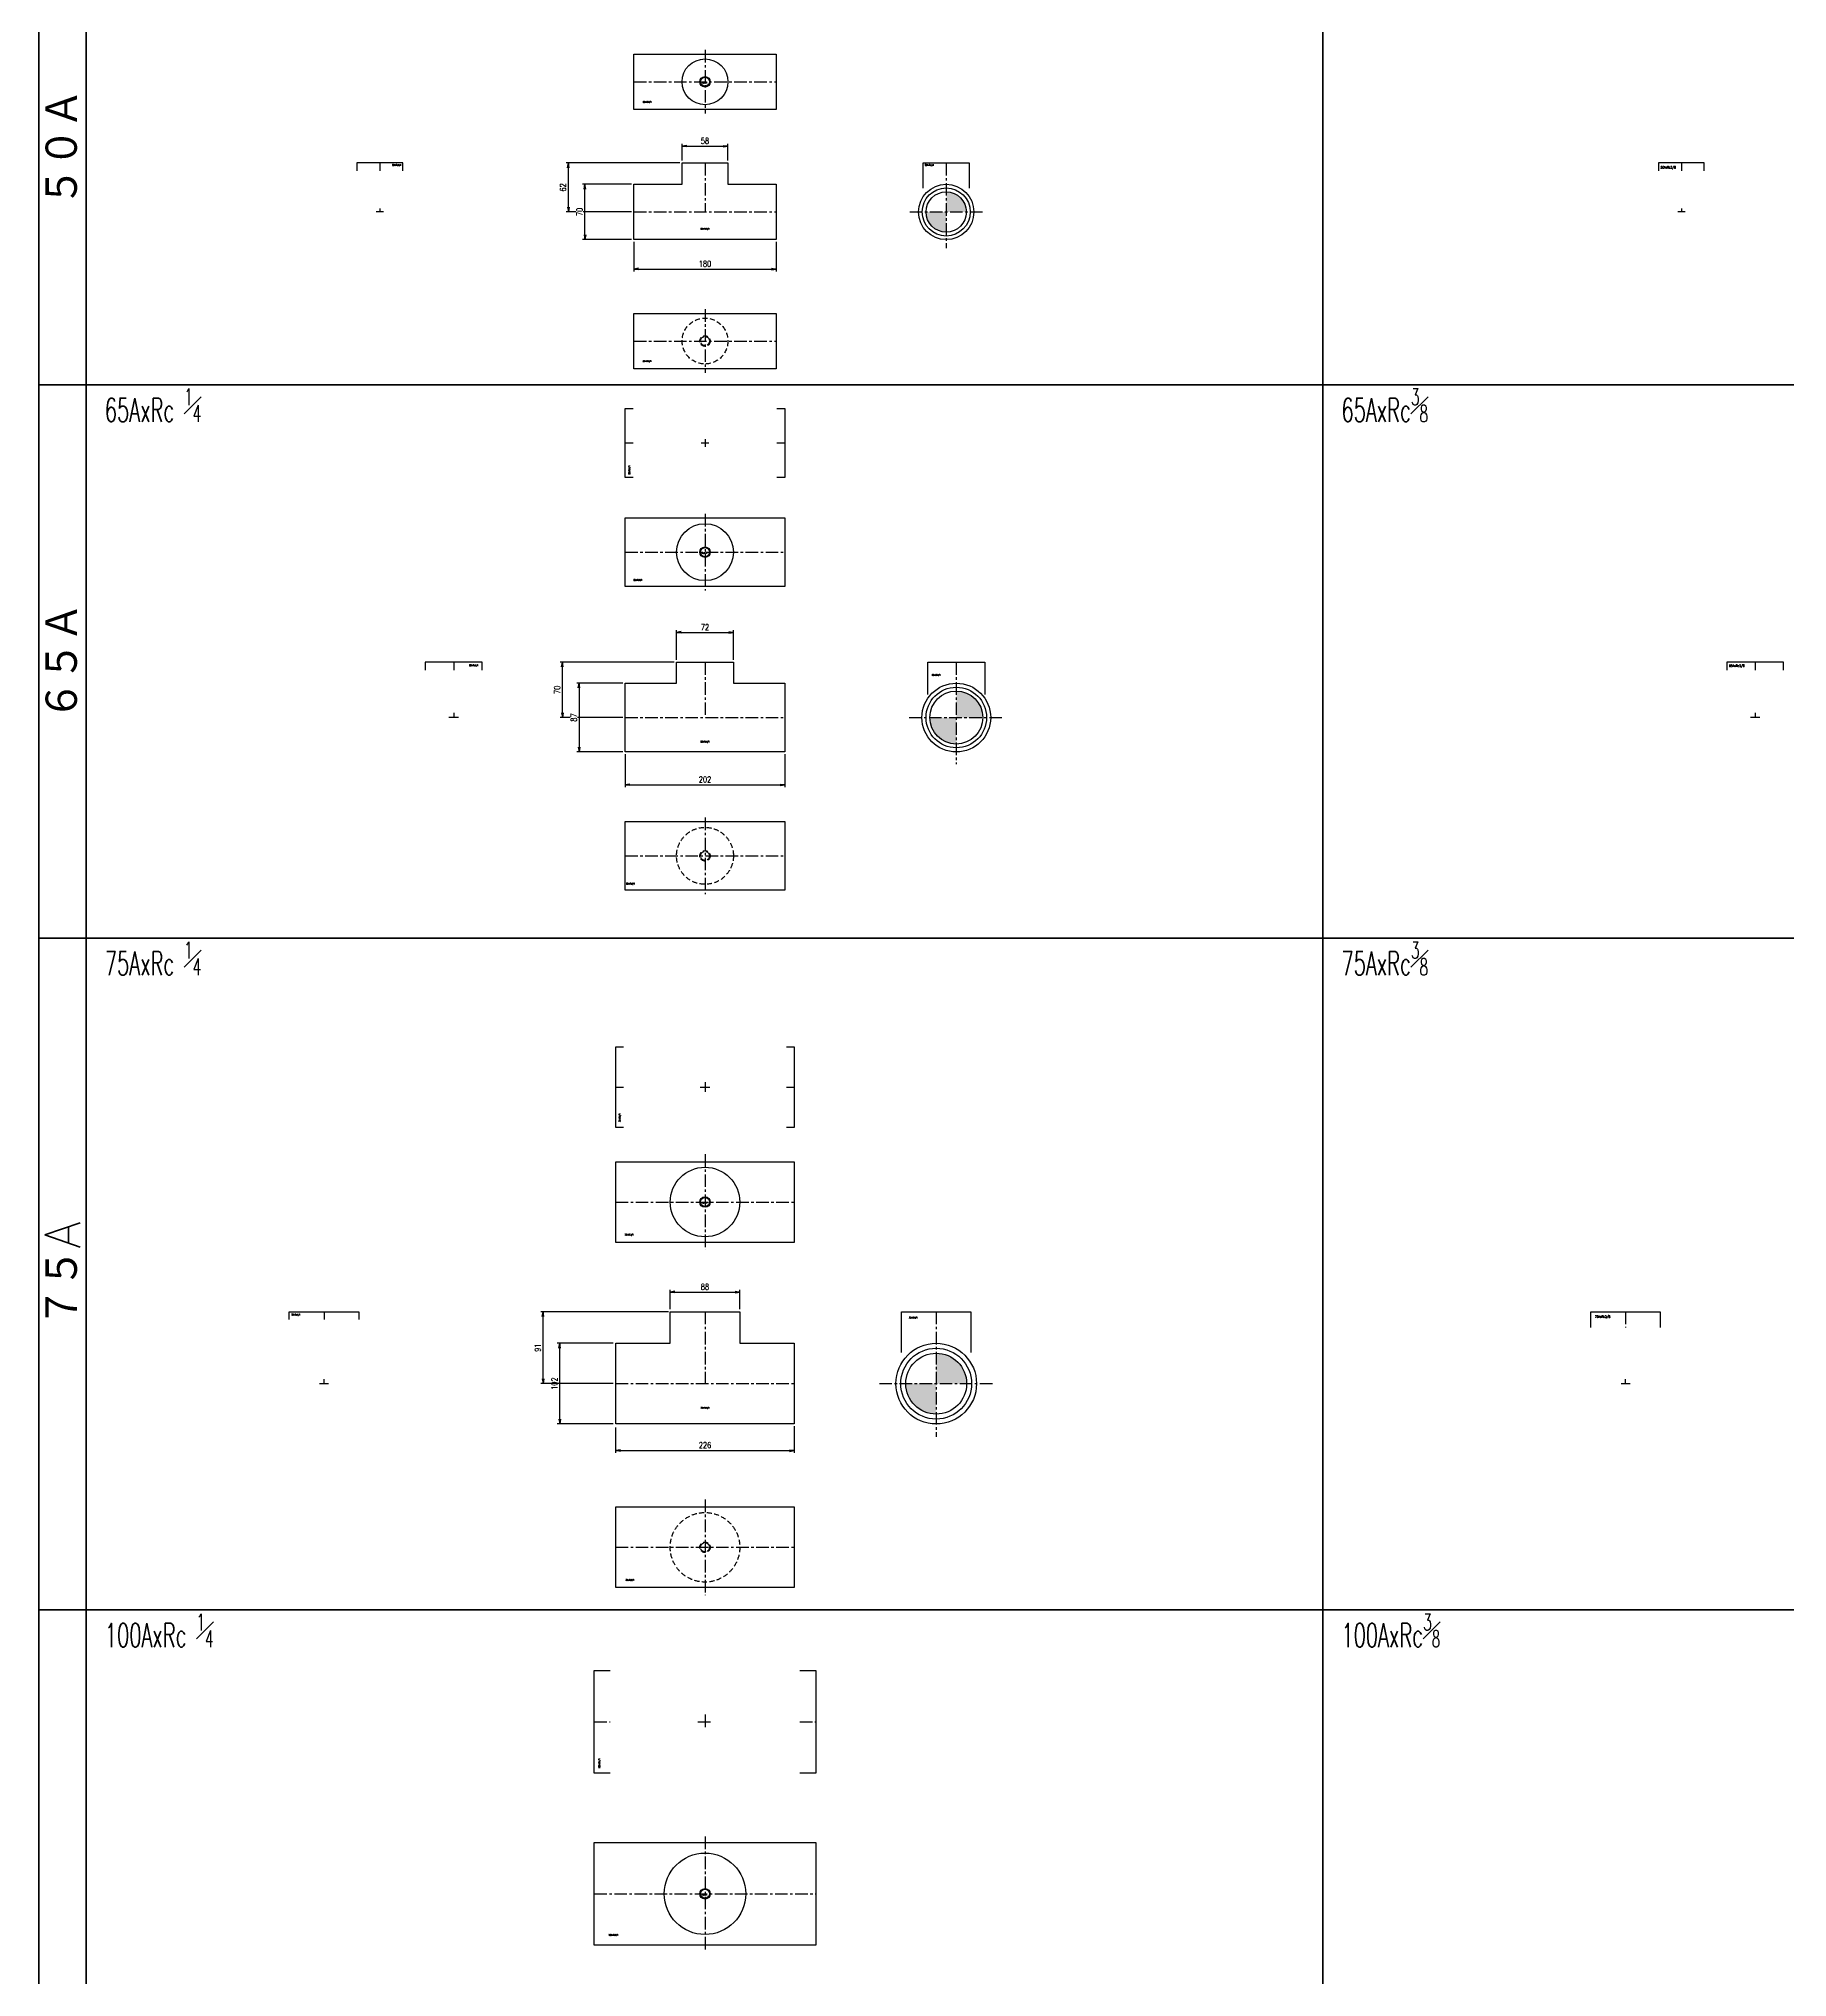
# Model space of a CAD drawing. Header units: millimetres. Extents: x 1711 to 90196, y -23291 to 8516.
# Drawn here: x 53483 to 55695, y -3067 to -615 of the extents above; entities that cross this region are included whole.
import ezdxf
from ezdxf.enums import TextEntityAlignment as Align

# ---------------------------------------------------------------- set-up
doc = ezdxf.new("R2010")
doc.units = ezdxf.units.MM
doc.header["$PDMODE"] = 35
doc.linetypes.add('CENTER', pattern=[50.8, 31.75, -6.35, 6.35, -6.35])
doc.linetypes.add('HIDDEN', pattern=[9.525, 6.35, -3.175])
doc.layers.add('line', color=153, linetype='Continuous', lineweight=50)
for name, color, linetype in [('寸法', 2, 'Continuous'), ('配管-CVP', 4, 'Continuous'), ('＃配管（PVC)', 21, 'Continuous')]:
    doc.layers.add(name, color=color, linetype=linetype)
doc.styles.add('kpk', font='romans.shx', dxfattribs={"width": 0.7, "bigfont": 'extfont2.shx'})
doc.styles.get("Standard").update_dxf_attribs({"font": 'romans.shx', "bigfont": 'extfont.shx'})
doc.dimstyles.new('KPK-3', dxfattribs={"dimscale": 3, "dimtxt": 2.5, "dimasz": 2, "dimexe": 1, "dimexo": 1, "dimgap": 1, "dimtad": 3, "dimdec": 1, "dimdsep": 46, "dimtxsty": 'kpk', "dimblk": 'OPEN', "dimcen": 2.5, "dimclrd": 2, "dimclre": 2, "dimclrt": 4, "dimadec": 1, "dimazin": 2, "dimtfac": 1, "dimtdec": 1, "dimtmove": 0, "dimatfit": 2, "dimldrblk": 'OPEN', "dimfxl": 0, "dimlwd": -1, "dimlwe": -1, "dimarcsym": 0})

# ---------------------------------------------------------------- blocks, each defined once
blk = doc.blocks.new('_Open')
at = {"color": 0, "linetype": 'ByBlock', "lineweight": -2}
for p, q in [((-1, 0.17), (0, 0)), ((-1, -0.17), (0, 0)), ((0, 0), (-1, 0))]:
    blk.add_line(p, q, dxfattribs=at)
blk = doc.blocks.new('*D2255')
at = {"layer": 'Defpoints', "color": 0, "transparency": 16777216}
for p in [(54152.9, -771.8), (54296.7, -771.8), (54235.7, -833.8)]:
    blk.add_point(p, dxfattribs=at)
at = {"layer": '寸法', "color": 2, "transparency": 16777216}
for p, q in [((54293.7, -771.8), (54149.9, -771.8)), ((54152.9, -827.8), (54152.9, -777.8)), ((54232.7, -833.8), (54149.9, -833.8))]:
    blk.add_line(p, q, dxfattribs=at)
at = {"layer": '寸法', "color": 2, "transparency": 16777216, "xscale": 6, "yscale": 6, "zscale": 6}
for p, rotation in [((54152.9, -771.8), 90), ((54152.9, -833.8), 270)]:
    blk.add_blockref('_Open', p, dxfattribs=dict(at, rotation=rotation))
at = {"layer": '寸法', "color": 4, "transparency": 16777216, "insert": (54146.1, -802.8), "char_height": 7.5, "attachment_point": 5, "rotation": 90, "style": 'kpk', "bg_fill": 3, "box_fill_scale": 1.1, "bg_fill_color": 256, "bg_fill_true_color": 13158600, "bg_fill_transparency": 0}
blk.add_mtext('62', dxfattribs=at)
blk = doc.blocks.new('*D2256')
at = {"layer": 'Defpoints', "color": 0, "transparency": 16777216}
for p in [(54235.7, -868.8), (54415.7, -868.8), (54415.7, -906.1)]:
    blk.add_point(p, dxfattribs=at)
at = {"layer": '寸法', "color": 2, "transparency": 16777216}
for p, q in [((54235.7, -871.8), (54235.7, -909.1)), ((54415.7, -871.8), (54415.7, -909.1)), ((54241.7, -906.1), (54409.7, -906.1))]:
    blk.add_line(p, q, dxfattribs=at)
at = {"layer": '寸法', "color": 2, "transparency": 16777216, "xscale": 6, "yscale": 6, "zscale": 6, "rotation": 180}
blk.add_blockref('_Open', (54235.7, -906.1), dxfattribs=at)
at = {"layer": '寸法', "color": 2, "transparency": 16777216, "xscale": 6, "yscale": 6, "zscale": 6}
blk.add_blockref('_Open', (54415.7, -906.1), dxfattribs=at)
at = {"layer": '寸法', "color": 4, "transparency": 16777216, "insert": (54325.7, -899.4), "char_height": 7.5, "attachment_point": 5, "style": 'kpk', "bg_fill": 3, "box_fill_scale": 1.1, "bg_fill_color": 256, "bg_fill_true_color": 13158600, "bg_fill_transparency": 0}
blk.add_mtext('180', dxfattribs=at)
blk = doc.blocks.new('*D2257')
at = {"layer": 'Defpoints', "color": 0, "transparency": 16777216}
for p in [(54145.4, -1403.4), (54289.7, -1403.4), (54224.7, -1473.4)]:
    blk.add_point(p, dxfattribs=at)
at = {"layer": '寸法', "color": 2, "transparency": 16777216}
for p, q in [((54286.7, -1403.4), (54142.4, -1403.4)), ((54145.4, -1467.4), (54145.4, -1409.4)), ((54221.7, -1473.4), (54142.4, -1473.4))]:
    blk.add_line(p, q, dxfattribs=at)
at = {"layer": '寸法', "color": 2, "transparency": 16777216, "xscale": 6, "yscale": 6, "zscale": 6}
for p, rotation in [((54145.4, -1403.4), 90), ((54145.4, -1473.4), 270)]:
    blk.add_blockref('_Open', p, dxfattribs=dict(at, rotation=rotation))
at = {"layer": '寸法', "color": 4, "transparency": 16777216, "insert": (54138.7, -1438.4), "char_height": 7.5, "attachment_point": 5, "rotation": 90, "style": 'kpk', "bg_fill": 3, "box_fill_scale": 1.1, "bg_fill_color": 256, "bg_fill_true_color": 13158600, "bg_fill_transparency": 0}
blk.add_mtext('70', dxfattribs=at)
blk = doc.blocks.new('*D2258')
at = {"layer": 'Defpoints', "color": 0, "transparency": 16777216}
for p in [(54224.7, -1516.9), (54426.7, -1516.9), (54426.7, -1558.6)]:
    blk.add_point(p, dxfattribs=at)
at = {"layer": '寸法', "color": 2, "transparency": 16777216}
for p, q in [((54224.7, -1519.9), (54224.7, -1561.6)), ((54426.7, -1519.9), (54426.7, -1561.6)), ((54230.7, -1558.6), (54420.7, -1558.6))]:
    blk.add_line(p, q, dxfattribs=at)
at = {"layer": '寸法', "color": 2, "transparency": 16777216, "xscale": 6, "yscale": 6, "zscale": 6, "rotation": 180}
blk.add_blockref('_Open', (54224.7, -1558.6), dxfattribs=at)
at = {"layer": '寸法', "color": 2, "transparency": 16777216, "xscale": 6, "yscale": 6, "zscale": 6}
blk.add_blockref('_Open', (54426.7, -1558.6), dxfattribs=at)
at = {"layer": '寸法', "color": 4, "transparency": 16777216, "insert": (54325.7, -1551.8), "char_height": 7.5, "attachment_point": 5, "style": 'kpk', "bg_fill": 3, "box_fill_scale": 1.1, "bg_fill_color": 256, "bg_fill_true_color": 13158600, "bg_fill_transparency": 0}
blk.add_mtext('202', dxfattribs=at)
blk = doc.blocks.new('*D2259')
at = {"layer": 'Defpoints', "color": 0, "transparency": 16777216}
for p in [(54224.7, -1429.9), (54166.4, -1516.9), (54224.7, -1516.9)]:
    blk.add_point(p, dxfattribs=at)
at = {"layer": '寸法', "color": 2, "transparency": 16777216}
for p, q in [((54221.7, -1429.9), (54163.4, -1429.9)), ((54166.4, -1435.9), (54166.4, -1510.9)), ((54221.7, -1516.9), (54163.4, -1516.9))]:
    blk.add_line(p, q, dxfattribs=at)
at = {"layer": '寸法', "color": 2, "transparency": 16777216, "xscale": 6, "yscale": 6, "zscale": 6}
for p, rotation in [((54166.4, -1429.9), 90), ((54166.4, -1516.9), 270)]:
    blk.add_blockref('_Open', p, dxfattribs=dict(at, rotation=rotation))
at = {"layer": '寸法', "color": 4, "transparency": 16777216, "insert": (54159.7, -1473.4), "char_height": 7.5, "attachment_point": 5, "rotation": 90, "style": 'kpk', "bg_fill": 3, "box_fill_scale": 1.1, "bg_fill_color": 256, "bg_fill_true_color": 13158600, "bg_fill_transparency": 0}
blk.add_mtext('87', dxfattribs=at)
blk = doc.blocks.new('*D2260')
at = {"layer": 'Defpoints', "color": 0, "transparency": 16777216}
for p in [(54361.7, -1365.8), (54289.7, -1403.4), (54361.7, -1403.4)]:
    blk.add_point(p, dxfattribs=at)
at = {"layer": '寸法', "color": 2, "transparency": 16777216}
for p, q in [((54289.7, -1400.4), (54289.7, -1362.8)), ((54295.7, -1365.8), (54355.7, -1365.8)), ((54361.7, -1400.4), (54361.7, -1362.8))]:
    blk.add_line(p, q, dxfattribs=at)
at = {"layer": '寸法', "color": 2, "transparency": 16777216, "xscale": 6, "yscale": 6, "zscale": 6, "rotation": 180}
blk.add_blockref('_Open', (54289.7, -1365.8), dxfattribs=at)
at = {"layer": '寸法', "color": 2, "transparency": 16777216, "xscale": 6, "yscale": 6, "zscale": 6}
blk.add_blockref('_Open', (54361.7, -1365.8), dxfattribs=at)
at = {"layer": '寸法', "color": 4, "transparency": 16777216, "insert": (54325.7, -1359.1), "char_height": 7.5, "attachment_point": 5, "style": 'kpk', "bg_fill": 3, "box_fill_scale": 1.1, "bg_fill_color": 256, "bg_fill_true_color": 13158600, "bg_fill_transparency": 0}
blk.add_mtext('72', dxfattribs=at)
blk = doc.blocks.new('*D2261')
at = {"layer": 'Defpoints', "color": 0, "transparency": 16777216}
for p in [(54354.7, -750.6), (54296.7, -771.8), (54354.7, -771.8)]:
    blk.add_point(p, dxfattribs=at)
at = {"layer": '寸法', "color": 2, "transparency": 16777216}
for p, q in [((54296.7, -768.8), (54296.7, -747.6)), ((54302.7, -750.6), (54348.7, -750.6)), ((54354.7, -768.8), (54354.7, -747.6))]:
    blk.add_line(p, q, dxfattribs=at)
at = {"layer": '寸法', "color": 2, "transparency": 16777216, "xscale": 6, "yscale": 6, "zscale": 6, "rotation": 180}
blk.add_blockref('_Open', (54296.7, -750.6), dxfattribs=at)
at = {"layer": '寸法', "color": 2, "transparency": 16777216, "xscale": 6, "yscale": 6, "zscale": 6}
blk.add_blockref('_Open', (54354.7, -750.6), dxfattribs=at)
at = {"layer": '寸法', "color": 4, "transparency": 16777216, "insert": (54325.7, -743.9), "char_height": 7.5, "attachment_point": 5, "style": 'kpk', "bg_fill": 3, "box_fill_scale": 1.1, "bg_fill_color": 256, "bg_fill_true_color": 13158600, "bg_fill_transparency": 0}
blk.add_mtext('58', dxfattribs=at)
blk = doc.blocks.new('*D2262')
at = {"layer": 'Defpoints', "color": 0, "transparency": 16777216}
for p in [(54173.9, -798.8), (54235.7, -798.8), (54235.7, -868.8)]:
    blk.add_point(p, dxfattribs=at)
at = {"layer": '寸法', "color": 2, "transparency": 16777216}
for p, q in [((54232.7, -798.8), (54170.9, -798.8)), ((54173.9, -862.8), (54173.9, -804.8)), ((54232.7, -868.8), (54170.9, -868.8))]:
    blk.add_line(p, q, dxfattribs=at)
at = {"layer": '寸法', "color": 2, "transparency": 16777216, "xscale": 6, "yscale": 6, "zscale": 6}
for p, rotation in [((54173.9, -798.8), 90), ((54173.9, -868.8), 270)]:
    blk.add_blockref('_Open', p, dxfattribs=dict(at, rotation=rotation))
at = {"layer": '寸法', "color": 4, "transparency": 16777216, "insert": (54167.1, -833.8), "char_height": 7.5, "attachment_point": 5, "rotation": 90, "style": 'kpk', "bg_fill": 3, "box_fill_scale": 1.1, "bg_fill_color": 256, "bg_fill_true_color": 13158600, "bg_fill_transparency": 0}
blk.add_mtext('70', dxfattribs=at)
blk = doc.blocks.new('*D2270')
at = {"layer": 'Defpoints', "color": 0, "transparency": 16777216}
for p in [(54369.7, -2200.3), (54281.7, -2225.1), (54369.7, -2225.1)]:
    blk.add_point(p, dxfattribs=at)
at = {"layer": '寸法', "color": 2, "transparency": 16777216}
for p, q in [((54281.7, -2222.1), (54281.7, -2197.3)), ((54287.7, -2200.3), (54363.7, -2200.3)), ((54369.7, -2222.1), (54369.7, -2197.3))]:
    blk.add_line(p, q, dxfattribs=at)
at = {"layer": '寸法', "color": 2, "transparency": 16777216, "xscale": 6, "yscale": 6, "zscale": 6, "rotation": 180}
blk.add_blockref('_Open', (54281.7, -2200.3), dxfattribs=at)
at = {"layer": '寸法', "color": 2, "transparency": 16777216, "xscale": 6, "yscale": 6, "zscale": 6}
blk.add_blockref('_Open', (54369.7, -2200.3), dxfattribs=at)
at = {"layer": '寸法', "color": 4, "transparency": 16777216, "insert": (54325.7, -2193.6), "char_height": 7.5, "attachment_point": 5, "style": 'kpk', "bg_fill": 3, "box_fill_scale": 1.1, "bg_fill_color": 256, "bg_fill_true_color": 13158600, "bg_fill_transparency": 0}
blk.add_mtext('88', dxfattribs=at)
blk = doc.blocks.new('*D2271')
at = {"layer": 'Defpoints', "color": 0, "transparency": 16777216}
for p in [(54141.9, -2265.1), (54212.7, -2265.1), (54212.7, -2367.1)]:
    blk.add_point(p, dxfattribs=at)
at = {"layer": '寸法', "color": 2, "transparency": 16777216}
for p, q in [((54209.7, -2265.1), (54138.9, -2265.1)), ((54141.9, -2361.1), (54141.9, -2271.1)), ((54209.7, -2367.1), (54138.9, -2367.1))]:
    blk.add_line(p, q, dxfattribs=at)
at = {"layer": '寸法', "color": 2, "transparency": 16777216, "xscale": 6, "yscale": 6, "zscale": 6}
for p, rotation in [((54141.9, -2265.1), 90), ((54141.9, -2367.1), 270)]:
    blk.add_blockref('_Open', p, dxfattribs=dict(at, rotation=rotation))
at = {"layer": '寸法', "color": 4, "transparency": 16777216, "insert": (54135.2, -2316.1), "char_height": 7.5, "attachment_point": 5, "rotation": 90, "style": 'kpk', "bg_fill": 3, "box_fill_scale": 1.1, "bg_fill_color": 256, "bg_fill_true_color": 13158600, "bg_fill_transparency": 0}
blk.add_mtext('102', dxfattribs=at)
blk = doc.blocks.new('*D2272')
at = {"layer": 'Defpoints', "color": 0, "transparency": 16777216}
for p in [(54120.9, -2225.1), (54282.7, -2225.1), (54212.7, -2316.1)]:
    blk.add_point(p, dxfattribs=at)
at = {"layer": '寸法', "color": 2, "transparency": 16777216}
for p, q in [((54279.7, -2225.1), (54117.9, -2225.1)), ((54120.9, -2310.1), (54120.9, -2231.1)), ((54209.7, -2316.1), (54117.9, -2316.1))]:
    blk.add_line(p, q, dxfattribs=at)
at = {"layer": '寸法', "color": 2, "transparency": 16777216, "xscale": 6, "yscale": 6, "zscale": 6}
for p, rotation in [((54120.9, -2225.1), 90), ((54120.9, -2316.1), 270)]:
    blk.add_blockref('_Open', p, dxfattribs=dict(at, rotation=rotation))
at = {"layer": '寸法', "color": 4, "transparency": 16777216, "insert": (54114.2, -2270.6), "char_height": 7.5, "attachment_point": 5, "rotation": 90, "style": 'kpk', "bg_fill": 3, "box_fill_scale": 1.1, "bg_fill_color": 256, "bg_fill_true_color": 13158600, "bg_fill_transparency": 0}
blk.add_mtext('91', dxfattribs=at)
blk = doc.blocks.new('*D2273')
at = {"layer": 'Defpoints', "color": 0, "transparency": 16777216}
for p in [(54212.7, -2368.6), (54438.7, -2367.1), (54438.7, -2400.8)]:
    blk.add_point(p, dxfattribs=at)
at = {"layer": '寸法', "color": 2, "transparency": 16777216}
for p, q in [((54212.7, -2371.6), (54212.7, -2403.8)), ((54438.7, -2370.1), (54438.7, -2403.8)), ((54218.7, -2400.8), (54432.7, -2400.8))]:
    blk.add_line(p, q, dxfattribs=at)
at = {"layer": '寸法', "color": 2, "transparency": 16777216, "xscale": 6, "yscale": 6, "zscale": 6, "rotation": 180}
blk.add_blockref('_Open', (54212.7, -2400.8), dxfattribs=at)
at = {"layer": '寸法', "color": 2, "transparency": 16777216, "xscale": 6, "yscale": 6, "zscale": 6}
blk.add_blockref('_Open', (54438.7, -2400.8), dxfattribs=at)
at = {"layer": '寸法', "color": 4, "transparency": 16777216, "insert": (54325.7, -2394), "char_height": 7.5, "attachment_point": 5, "style": 'kpk', "bg_fill": 3, "box_fill_scale": 1.1, "bg_fill_color": 256, "bg_fill_true_color": 13158600, "bg_fill_transparency": 0}
blk.add_mtext('226', dxfattribs=at)
blk = doc.blocks.new('A$Cb0ec0105')
at = {"layer": 'line'}
for p, q in [((0, 0), (0, -9662.3)), ((60, 0), (60, -9662.3)), ((1624.4, -9662.3), (1624.4, -100))]:
    blk.add_line(p, q, dxfattribs=at)
for points in [[(0, -2660), (2414, -2660), (3514, -2660), (4614, -2660), (5714, -2660), (6814, -2660), (7914, -2660), (7974, -2660), (9074, -2660), (10174, -2660), (11274, -2660), (12374, -2660), (13681.8, -2660)], [(0, -3360), (2414, -3360), (3514, -3360), (4614, -3360), (5714, -3360), (6814, -3360), (7914, -3360), (7974, -3360), (9074, -3360), (10174, -3360), (11274, -3360), (12374, -3360), (13681.8, -3360)], [(0, -4210), (2414, -4210), (3514, -4210), (4614, -4210), (5714, -4210), (6814, -4210), (7914, -4210), (7974, -4210), (9074, -4210), (10174, -4210), (11274, -4210), (12374, -4210), (13681.8, -4210)]]:
    blk.add_lwpolyline(points, dxfattribs=at)
at = {"layer": 'line', "char_height": 45, "attachment_point": 5, "rotation": 90}
for s, insert in [('５０Ａ', (30, -2360)), ('６５Ａ', (30, -3010)), ('７５A', (30, -3785))]:
    blk.add_mtext(s, dxfattribs=dict(at, insert=insert))
at = {"layer": 'line', "char_height": 30, "attachment_point": 4}
for s, insert in [('{\\W0.6;65AxRc \\H0.7x;\\S1#4;}', (83.6, -2685.9)), ('{\\W0.6;65AxRc\\H0.7x;\\S3#8;}', (1647.9, -2685.9)), ('{\\W0.6;75AxRc \\H0.7x;\\S1#4;}', (83.6, -3385.9)), ('{\\W0.6;75AxRc\\H0.7x;\\S3#8;}', (1647.9, -3385.9)), ('{\\W0.6;100AxRc \\H0.7x;\\S1#4;}', (83.6, -4235.9)), ('{\\W0.6;100AxRc\\H0.7x;\\S3#8;}', (1647.9, -4235.9))]:
    blk.add_mtext(s, dxfattribs=dict(at, insert=insert))
blk = doc.blocks.new('50AxRc1／4-ねじ付BT『Ｔ型』-正面')
at = {"layer": '＃配管（PVC)', "color": 2, "linetype": 'CENTER', "ltscale": 0.5}
for p, q in [((0, 62), (0, 0)), ((-90, 0), (90, 0))]:
    blk.add_line(p, q, dxfattribs=at)
at = {"layer": '＃配管（PVC)', "color": 0, "linetype": 'ByBlock'}
blk.add_lwpolyline([(-29, 35), (-29, 62), (29, 62), (29, 35), (90, 35), (90, -35), (-90, -35), (-90, 35)], close=True, dxfattribs=at)
at = {"layer": 'Defpoints', "color": 6, "style": 'kpk', "width": 0.6}
blk.add_text('50AxRc1/4', height=2, dxfattribs=at).set_placement((0, -20.3), align=Align.TOP_CENTER)
blk = doc.blocks.new('50AxRc1／4-ねじ付BT『Ｔ型』-上面')
at = {"layer": '＃配管（PVC)', "color": 2, "linetype": 'CENTER', "ltscale": 0.5}
blk.add_line((0, 40.3), (0, -40.3), dxfattribs=at)
at = {"layer": '＃配管（PVC)', "color": 0, "linetype": 'ByBlock'}
blk.add_lwpolyline([(90, 35), (90, -35), (-90, -35), (-90, 35)], close=True, dxfattribs=at)
at = {"layer": '＃配管（PVC)', "color": 2, "linetype": 'CENTER', "ltscale": 0.5}
blk.add_lwpolyline([(-90, 0), (90, 0)], dxfattribs=at)
at = {"layer": '＃配管（PVC)', "color": 0, "linetype": 'ByBlock'}
for radius in [29, 5.72]:
    blk.add_circle((0, 0), radius, dxfattribs=at)
at = {"layer": '＃配管（PVC)', "color": 42, "linetype": 'ByBlock'}
blk.add_circle((0, 0), 6.58, dxfattribs=at)
at = {"layer": 'Defpoints', "color": 6, "style": 'kpk', "width": 0.6}
for s, p in [('Rc1/4 ', (0, 0)), ('50AxRc1/4', (-73.1, -24.4))]:
    blk.add_text(s, height=2, dxfattribs=at).set_placement(p, align=Align.TOP_CENTER)
blk = doc.blocks.new('50AxRc1／4-ねじ付BT『Ｔ型』-下面')
at = {"layer": '＃配管（PVC)', "color": 2, "linetype": 'CENTER', "ltscale": 0.5}
blk.add_line((0, 40.3), (0, -40.3), dxfattribs=at)
at = {"layer": '＃配管（PVC)', "color": 0, "linetype": 'ByBlock'}
blk.add_lwpolyline([(90, 35), (90, -35), (-90, -35), (-90, 35)], close=True, dxfattribs=at)
at = {"layer": '＃配管（PVC)', "color": 2, "linetype": 'CENTER', "ltscale": 0.5}
blk.add_lwpolyline([(-90, 0), (90, 0)], dxfattribs=at)
at = {"layer": '＃配管（PVC)', "color": 252, "linetype": 'HIDDEN'}
for radius in [29, 5.72]:
    blk.add_circle((0, 0), radius, dxfattribs=at)
at = {"layer": '＃配管（PVC)', "color": 42, "linetype": 'HIDDEN'}
blk.add_circle((0, 0), 6.58, dxfattribs=at)
at = {"layer": 'Defpoints', "color": 6, "style": 'kpk', "width": 0.6}
blk.add_text('50AxRc1/4', height=2, dxfattribs=at).set_placement((-73.1, -24.4), align=Align.TOP_CENTER)
blk = doc.blocks.new('50AxRc1／4-ねじ付BT『Ｔ型』-側面')
at = {"layer": '＃配管（PVC)'}
h = blk.add_hatch(color=252, dxfattribs=at)
h.dxf.hatch_style = 1
h.paths.add_polyline_path([(0, 0), (25.5, 0, 0.414214), (0, 25.5)])
h.paths.add_polyline_path([(-25.5, 0, 0.414214), (0, -25.5), (0, 0)])
at = {"layer": '＃配管（PVC)', "color": 2, "linetype": 'CENTER', "ltscale": 0.5}
for p, q in [((0, 62), (0, -45.9)), ((-46, 0), (46, 0))]:
    blk.add_line(p, q, dxfattribs=at)
at = {"layer": '＃配管（PVC)', "color": 0, "linetype": 'ByBlock'}
blk.add_lwpolyline([(-29, 30.3), (-29, 62), (29, 62), (29, 30.3)], dxfattribs=at)
for radius in [35, 30.4, 25.5]:
    blk.add_circle((0, 0), radius, dxfattribs=at)
at = {"layer": 'Defpoints', "color": 6, "style": 'kpk', "width": 0.6}
blk.add_text('50AxRc1/4', height=2, dxfattribs=at).set_placement((-21.2, 60.3), align=Align.TOP_CENTER)
blk = doc.blocks.new('50AxRc1／4-ねじ付BT『Ｔ型』-半(側面)')
at = {"layer": '＃配管（PVC)', "color": 2, "linetype": 'CENTER', "ltscale": 0.5}
for p, q in [((0, 62), (0, 52)), ((4.6, 0), (-4.6, 0)), ((0, 4.6), (0, 0))]:
    blk.add_line(p, q, dxfattribs=at)
at = {"layer": '＃配管（PVC)', "color": 0, "linetype": 'ByBlock'}
blk.add_lwpolyline([(29, 52), (29, 62), (-29, 62), (-29, 52)], dxfattribs=at)
at = {"layer": 'Defpoints', "color": 6, "style": 'kpk', "width": 0.6}
blk.add_text('50AxRc1/4', height=2, dxfattribs=at).set_placement((21.2, 60.3), align=Align.TOP_CENTER)
blk = doc.blocks.new('65AxRc1／4-ねじ付BT『Ｔ型』-正面')
at = {"layer": '＃配管（PVC)', "color": 2, "linetype": 'CENTER', "ltscale": 0.5}
for p, q in [((0, 70), (0, 0)), ((-101, 0), (101, 0))]:
    blk.add_line(p, q, dxfattribs=at)
at = {"layer": '＃配管（PVC)', "color": 0, "linetype": 'ByBlock'}
blk.add_lwpolyline([(-101, 43.5), (-36, 43.5), (-36, 70), (36, 70), (36, 43.5), (101, 43.5), (101, -43.5), (-101, -43.5)], close=True, dxfattribs=at)
at = {"layer": 'Defpoints', "color": 6, "style": 'kpk', "width": 0.6}
blk.add_text('65AxRc1/4', height=2, dxfattribs=at).set_placement((0, -29.6), align=Align.TOP_CENTER)
blk = doc.blocks.new('65AxRc1／4-ねじ付BT『Ｔ型』-上面')
at = {"layer": '＃配管（PVC)', "color": 2, "linetype": 'CENTER', "ltscale": 0.5}
blk.add_line((0, 48.4), (0, -48.4), dxfattribs=at)
at = {"layer": '＃配管（PVC)', "color": 0, "linetype": 'ByBlock'}
blk.add_lwpolyline([(101, 43.5), (101, -43.5), (-101, -43.5), (-101, 43.5)], close=True, dxfattribs=at)
at = {"layer": '＃配管（PVC)', "color": 2, "linetype": 'CENTER', "ltscale": 0.5}
blk.add_lwpolyline([(-101, 0), (101, 0)], dxfattribs=at)
at = {"layer": '＃配管（PVC)', "color": 0, "linetype": 'ByBlock'}
for radius in [36, 5.72]:
    blk.add_circle((0, 0), radius, dxfattribs=at)
at = {"layer": '＃配管（PVC)', "color": 42, "linetype": 'ByBlock'}
blk.add_circle((0, 0), 6.58, dxfattribs=at)
at = {"layer": 'Defpoints', "color": 6, "style": 'kpk', "width": 0.6}
for s, p in [('Rc1/4 ', (0, 0)), ('65AxRc1/4', (-84.8, -34.2))]:
    blk.add_text(s, height=2, dxfattribs=at).set_placement(p, align=Align.TOP_CENTER)
blk = doc.blocks.new('65AxRc1／4-ねじ付BT『Ｔ型』-下面')
at = {"layer": '＃配管（PVC)', "color": 2, "linetype": 'CENTER', "ltscale": 0.5}
blk.add_line((0, 48.4), (0, -48.4), dxfattribs=at)
at = {"layer": '＃配管（PVC)', "color": 0, "linetype": 'ByBlock'}
blk.add_lwpolyline([(101, 43.5), (101, -43.5), (-101, -43.5), (-101, 43.5)], close=True, dxfattribs=at)
at = {"layer": '＃配管（PVC)', "color": 2, "linetype": 'CENTER', "ltscale": 0.5}
blk.add_lwpolyline([(-101, 0), (101, 0)], dxfattribs=at)
at = {"layer": '＃配管（PVC)', "color": 252, "linetype": 'HIDDEN'}
for radius in [36, 5.72]:
    blk.add_circle((0, 0), radius, dxfattribs=at)
at = {"layer": '＃配管（PVC)', "color": 42, "linetype": 'HIDDEN'}
blk.add_circle((0, 0), 6.58, dxfattribs=at)
at = {"layer": 'Defpoints', "color": 6, "style": 'kpk', "width": 0.6}
blk.add_text('65AxRc1/4', height=2, dxfattribs=at).set_placement((-94.1, -34.2), align=Align.TOP_CENTER)
blk = doc.blocks.new('65AxRc1／4-ねじ付BT『Ｔ型』-側面')
at = {"layer": '＃配管（PVC)'}
h = blk.add_hatch(color=252, dxfattribs=at)
h.dxf.hatch_style = 1
h.paths.add_polyline_path([(0, 33.5), (0, 0), (33.5, 0, 0.414214)])
h.paths.add_polyline_path([(0, -33.5), (0, 0), (-33.5, 0, 0.414214)])
at = {"layer": '＃配管（PVC)', "color": 2, "linetype": 'CENTER', "ltscale": 0.5}
for p, q in [((0, 70), (0, -58.9)), ((-59.8, 0), (59.8, 0))]:
    blk.add_line(p, q, dxfattribs=at)
at = {"layer": '＃配管（PVC)', "color": 0, "linetype": 'ByBlock'}
blk.add_lwpolyline([(-36, 29.1), (-36, 70), (36, 70), (36, 29.1)], dxfattribs=at)
for radius in [43.5, 38.3, 33.5]:
    blk.add_circle((0, 0), radius, dxfattribs=at)
at = {"layer": 'Defpoints', "color": 6, "style": 'kpk', "width": 0.6}
blk.add_text('65AxRc1/4', height=2, dxfattribs=at).set_placement((-25.4, 54.9), align=Align.TOP_CENTER)
blk = doc.blocks.new('65AxRc1／4-ねじ付BT『Ｔ型』-半(上下)')
at = {"layer": '＃配管（PVC)', "color": 2, "linetype": 'CENTER', "ltscale": 0.5}
for p, q in [((-4.8, 0), (4.8, 0)), ((0, 4.8), (0, -4.8))]:
    blk.add_line(p, q, dxfattribs=at)
at = {"layer": '＃配管（PVC)', "color": 0, "linetype": 'ByBlock'}
for points in [[(-91, -43.5), (-101, -43.5), (-101, 43.5), (-91, 43.5)], [(91, 43.5), (101, 43.5), (101, -43.5), (91, -43.5)]]:
    blk.add_lwpolyline(points, dxfattribs=at)
at = {"layer": '＃配管（PVC)', "color": 2, "linetype": 'CENTER', "ltscale": 0.5}
for points in [[(91, 0), (101, 0)], [(-101, 0), (-91, 0)]]:
    blk.add_lwpolyline(points, dxfattribs=at)
at = {"layer": 'Defpoints', "color": 6, "style": 'kpk', "width": 0.6}
blk.add_text('65AxRc1/4', height=2, rotation=90, dxfattribs=at).set_placement((-96.7, -34.2), align=Align.TOP_CENTER)
blk = doc.blocks.new('65AxRc1／4-ねじ付BT『Ｔ型』-半(側面)')
at = {"layer": '＃配管（PVC)', "color": 2, "linetype": 'CENTER', "ltscale": 0.5}
for p, q in [((0, 70), (0, 60)), ((6, 0), (-6, 0)), ((0, 6), (0, 0))]:
    blk.add_line(p, q, dxfattribs=at)
at = {"layer": '＃配管（PVC)', "color": 0, "linetype": 'ByBlock'}
blk.add_lwpolyline([(36, 60), (36, 70), (-36, 70), (-36, 60)], dxfattribs=at)
at = {"layer": 'Defpoints', "color": 6, "style": 'kpk', "width": 0.6}
blk.add_text('65AxRc1/4', height=2, dxfattribs=at).set_placement((25.4, 67), align=Align.TOP_CENTER)
blk = doc.blocks.new('75AxRc1／4-ねじ付BT『Ｔ型』-正面')
at = {"layer": '＃配管（PVC)', "color": 2, "linetype": 'CENTER', "ltscale": 0.5}
for p, q in [((0, 91), (0, 0)), ((-113, 0), (113, 0))]:
    blk.add_line(p, q, dxfattribs=at)
at = {"layer": '＃配管（PVC)', "color": 0, "linetype": 'ByBlock'}
blk.add_lwpolyline([(-113, 51), (-44, 51), (-44, 91), (44, 91), (44, 51), (113, 51), (113, -51), (-113, -51)], close=True, dxfattribs=at)
at = {"layer": 'Defpoints', "color": 6, "style": 'kpk', "width": 0.6}
blk.add_text('75AxRc1/4', height=2, dxfattribs=at).set_placement((0, -29.6), align=Align.TOP_CENTER)
blk = doc.blocks.new('75AxRc1／4-ねじ付BT『Ｔ型』-上面')
at = {"layer": '＃配管（PVC)', "color": 2, "linetype": 'CENTER', "ltscale": 0.5}
blk.add_line((0, 60.4), (0, -60.4), dxfattribs=at)
at = {"layer": '＃配管（PVC)', "color": 0, "linetype": 'ByBlock'}
blk.add_lwpolyline([(113, 51), (113, -51), (-113, -51), (-113, 51)], close=True, dxfattribs=at)
at = {"layer": '＃配管（PVC)', "color": 2, "linetype": 'CENTER', "ltscale": 0.5}
blk.add_lwpolyline([(-113, 0), (113, 0)], dxfattribs=at)
at = {"layer": '＃配管（PVC)', "color": 0, "linetype": 'ByBlock'}
for radius in [44, 5.72]:
    blk.add_circle((0, 0), radius, dxfattribs=at)
at = {"layer": '＃配管（PVC)', "color": 42, "linetype": 'ByBlock'}
blk.add_circle((0, 0), 6.58, dxfattribs=at)
at = {"layer": 'Defpoints', "color": 6, "style": 'kpk', "width": 0.6}
for s, p in [('Rc1/4 ', (0, 0)), ('75AxRc1/4', (-95.9, -40.3))]:
    blk.add_text(s, height=2, dxfattribs=at).set_placement(p, align=Align.TOP_CENTER)
blk = doc.blocks.new('75AxRc1／4-ねじ付BT『Ｔ型』-下面')
at = {"layer": '＃配管（PVC)', "color": 2, "linetype": 'CENTER', "ltscale": 0.5}
blk.add_line((0, 60.4), (0, -60.4), dxfattribs=at)
at = {"layer": '＃配管（PVC)', "color": 0, "linetype": 'ByBlock'}
blk.add_lwpolyline([(113, 51), (113, -51), (-113, -51), (-113, 51)], close=True, dxfattribs=at)
at = {"layer": '＃配管（PVC)', "color": 2, "linetype": 'CENTER', "ltscale": 0.5}
blk.add_lwpolyline([(-113, 0), (113, 0)], dxfattribs=at)
at = {"layer": '＃配管（PVC)', "color": 252, "linetype": 'HIDDEN'}
for radius in [44, 5.72]:
    blk.add_circle((0, 0), radius, dxfattribs=at)
at = {"layer": '＃配管（PVC)', "color": 42, "linetype": 'HIDDEN'}
blk.add_circle((0, 0), 6.58, dxfattribs=at)
at = {"layer": 'Defpoints', "color": 6, "style": 'kpk', "width": 0.6}
blk.add_text('75AxRc1/4', height=2, dxfattribs=at).set_placement((-95, -40.3), align=Align.TOP_CENTER)
blk = doc.blocks.new('75AxRc1／4-ねじ付BT『Ｔ型』-側面')
at = {"layer": '＃配管（PVC)'}
h = blk.add_hatch(color=252, dxfattribs=at)
h.dxf.hatch_style = 1
h.paths.add_polyline_path([(0, 0), (38.5, 0, 0.414214), (0, 38.5)])
h.paths.add_polyline_path([(-38.5, 0, 0.414214), (0, -38.5), (0, 0)])
at = {"layer": '＃配管（PVC)', "color": 2, "linetype": 'CENTER', "ltscale": 0.5}
for p, q in [((0, 91), (0, -67.3)), ((-71.8, 0), (71.8, 0))]:
    blk.add_line(p, q, dxfattribs=at)
at = {"layer": '＃配管（PVC)', "color": 0, "linetype": 'ByBlock'}
blk.add_lwpolyline([(-44, 39.4), (-44, 91), (44, 91), (44, 39.4)], dxfattribs=at)
for radius in [51, 44.8, 38.5]:
    blk.add_circle((0, 0), radius, dxfattribs=at)
at = {"layer": 'Defpoints', "color": 6, "style": 'kpk', "width": 0.6}
blk.add_text('75AxRc1/4', height=2, dxfattribs=at).set_placement((-29, 84.6), align=Align.TOP_CENTER)
blk = doc.blocks.new('75AxRc1／4-ねじ付BT『Ｔ型』-半(側面)')
at = {"layer": '＃配管（PVC)', "color": 2, "linetype": 'CENTER', "ltscale": 0.5}
for p, q in [((0, 91), (0, 81)), ((-5.6, 0), (5.7, 0)), ((0, 0), (0, 5.7))]:
    blk.add_line(p, q, dxfattribs=at)
at = {"layer": '＃配管（PVC)', "color": 0, "linetype": 'ByBlock'}
blk.add_lwpolyline([(-44, 81), (-44, 91), (44, 91), (44, 81)], dxfattribs=at)
at = {"layer": 'Defpoints', "color": 6, "style": 'kpk', "width": 0.6}
blk.add_text('75AxRc1/4', height=2, dxfattribs=at).set_placement((-35.8, 88.2), align=Align.TOP_CENTER)
blk = doc.blocks.new('75AxRc1／4-ねじ付BT『Ｔ型』-半(上下)')
at = {"layer": '＃配管（PVC)', "color": 2, "linetype": 'CENTER', "ltscale": 0.5}
for p, q in [((-6, 0), (6, 0)), ((0, 6), (0, -6))]:
    blk.add_line(p, q, dxfattribs=at)
at = {"layer": '＃配管（PVC)', "color": 0, "linetype": 'ByBlock'}
for points in [[(-103, -51), (-113, -51), (-113, 51), (-103, 51)], [(103, 51), (113, 51), (113, -51), (103, -51)]]:
    blk.add_lwpolyline(points, dxfattribs=at)
at = {"layer": '＃配管（PVC)', "color": 2, "linetype": 'CENTER', "ltscale": 0.5}
for points in [[(103, 0), (113, 0)], [(-113, 0), (-103, 0)]]:
    blk.add_lwpolyline(points, dxfattribs=at)
at = {"layer": 'Defpoints', "color": 6, "style": 'kpk', "width": 0.6}
blk.add_text('75AxRc1/4', height=2, rotation=90, dxfattribs=at).set_placement((-108.9, -38.9), align=Align.TOP_CENTER)
blk = doc.blocks.new('100AxRc1／4-ねじ付BT『Ｔ型-上面')
at = {"layer": '＃配管（PVC)', "color": 2, "linetype": 'CENTER', "ltscale": 0.5}
blk.add_line((0, 72.5), (0, -72.5), dxfattribs=at)
at = {"layer": '＃配管（PVC)', "color": 0, "linetype": 'ByBlock'}
blk.add_lwpolyline([(140, 65), (140, -65), (-140, -65), (-140, 65)], close=True, dxfattribs=at)
at = {"layer": '＃配管（PVC)', "color": 2, "linetype": 'CENTER', "ltscale": 0.5}
blk.add_lwpolyline([(-140, 0), (140, 0)], dxfattribs=at)
at = {"layer": '＃配管（PVC)', "color": 0, "linetype": 'ByBlock'}
for radius in [51.5, 5.72]:
    blk.add_circle((0, 0), radius, dxfattribs=at)
at = {"layer": '＃配管（PVC)', "color": 42, "linetype": 'ByBlock'}
blk.add_circle((0, 0), 6.58, dxfattribs=at)
at = {"layer": 'Defpoints', "color": 6, "style": 'kpk', "width": 0.6}
for s, p in [('Rc1/4 ', (0, 0)), ('100AxRc1/4', (-115.9, -51))]:
    blk.add_text(s, height=2, dxfattribs=at).set_placement(p, align=Align.TOP_CENTER)
blk = doc.blocks.new('100AxRc1／4-ねじ付BT『Ｔ型』-半(上下)')
at = {"layer": '＃配管（PVC)', "color": 2, "linetype": 'CENTER', "ltscale": 0.5}
for p, q in [((-9.1, 0), (9.1, 0)), ((0, 9.1), (0, -9.1))]:
    blk.add_line(p, q, dxfattribs=at)
at = {"layer": '＃配管（PVC)', "color": 0, "linetype": 'ByBlock'}
for points in [[(-120, -65), (-140, -65), (-140, 65), (-120, 65)], [(120, 65), (140, 65), (140, -65), (120, -65)]]:
    blk.add_lwpolyline(points, dxfattribs=at)
at = {"layer": '＃配管（PVC)', "color": 2, "linetype": 'CENTER', "ltscale": 0.5}
for points in [[(120, 0), (140, 0)], [(-140, 0), (-120, 0)]]:
    blk.add_lwpolyline(points, dxfattribs=at)
at = {"layer": 'Defpoints', "color": 6, "style": 'kpk', "width": 0.6}
blk.add_text('100AxRc1/4', height=2, rotation=90, dxfattribs=at).set_placement((-134.7, -52.6), align=Align.TOP_CENTER)
blk = doc.blocks.new('50AxRc3／8-ねじ付BT『Ｔ型』-半(側面)')
at = {"layer": '＃配管（PVC)', "color": 2, "linetype": 'CENTER', "ltscale": 0.5}
for p, q in [((0, 62), (0, 52)), ((4.6, 0), (-4.6, 0)), ((0, 4.6), (0, 0))]:
    blk.add_line(p, q, dxfattribs=at)
at = {"layer": '＃配管（PVC)', "color": 0, "linetype": 'ByBlock'}
blk.add_lwpolyline([(29, 52), (29, 62), (-29, 62), (-29, 52)], dxfattribs=at)
at = {"layer": 'Defpoints', "color": 6, "style": 'kpk', "width": 0.7}
blk.add_text('50AxRc3/8', height=3, dxfattribs=at).set_placement((-16.6, 57.9), align=Align.TOP_CENTER)
blk = doc.blocks.new('65AxRc3／8-ねじ付BT『Ｔ型』-半(側面)')
at = {"layer": '＃配管（PVC)', "color": 2, "linetype": 'CENTER', "ltscale": 0.5}
for p, q in [((0, 70), (0, 60)), ((6, 0), (-6, 0)), ((0, 6), (0, 0))]:
    blk.add_line(p, q, dxfattribs=at)
at = {"layer": '＃配管（PVC)', "color": 0, "linetype": 'ByBlock'}
blk.add_lwpolyline([(36, 60), (36, 70), (-36, 70), (-36, 60)], dxfattribs=at)
at = {"layer": 'Defpoints', "color": 6, "style": 'kpk', "width": 0.7}
blk.add_text('65AxRc3/8', height=3, dxfattribs=at).set_placement((-23.2, 67), align=Align.TOP_CENTER)
blk = doc.blocks.new('75AxRc3／8-ねじ付BT『Ｔ型』-半(側面)')
at = {"layer": '＃配管（PVC)', "color": 2, "linetype": 'CENTER', "ltscale": 0.5}
for p, q in [((0, 91), (0, 71)), ((-5.6, 0), (5.7, 0)), ((0, 0), (0, 5.7))]:
    blk.add_line(p, q, dxfattribs=at)
at = {"layer": '＃配管（PVC)', "color": 0, "linetype": 'ByBlock'}
blk.add_lwpolyline([(-44, 71), (-44, 91), (44, 91), (44, 71)], dxfattribs=at)
at = {"layer": 'Defpoints', "color": 6, "style": 'kpk', "width": 0.7}
blk.add_text('75AxRc3/8', height=3, dxfattribs=at).set_placement((-29, 86.4), align=Align.TOP_CENTER)

msp = doc.modelspace()

# ---------------------------------------------------------------- block references
at = {"layer": '配管-CVP'}
for name, p in [('50AxRc1／4-ねじ付BT『Ｔ型』-上面', (54325.7327, -669.1631)), ('50AxRc1／4-ねじ付BT『Ｔ型』-半(側面)', (53914.4715, -833.8476)), ('50AxRc1／4-ねじ付BT『Ｔ型』-側面', (54630.8664, -833.8476)), ('50AxRc3／8-ねじ付BT『Ｔ型』-半(側面)', (55560.8489, -833.8476)), ('50AxRc1／4-ねじ付BT『Ｔ型』-下面', (54325.7327, -997.1532)), ('65AxRc1／4-ねじ付BT『Ｔ型』-半(上下)', (54325.7327, -1126.0913)), ('65AxRc1／4-ねじ付BT『Ｔ型』-上面', (54325.7327, -1264.2323)), ('65AxRc1／4-ねじ付BT『Ｔ型』-半(側面)', (54007.8323, -1473.441)), ('65AxRc1／4-ねじ付BT『Ｔ型』-側面', (54643.6331, -1473.441)), ('65AxRc3／8-ねじ付BT『Ｔ型』-半(側面)', (55654.2098, -1473.441)), ('65AxRc1／4-ねじ付BT『Ｔ型』-下面', (54325.7327, -1648.4336)), ('75AxRc1／4-ねじ付BT『Ｔ型』-半(上下)', (54325.7327, -1940.8673)), ('75AxRc1／4-ねじ付BT『Ｔ型』-上面', (54325.7327, -2086.3906)), ('75AxRc1／4-ねじ付BT『Ｔ型』-半(側面)', (53843.8372, -2316.1223)), ('75AxRc1／4-ねじ付BT『Ｔ型』-側面', (54618.1864, -2316.1223)), ('75AxRc3／8-ねじ付BT『Ｔ型』-半(側面)', (55490.2147, -2316.1223)), ('75AxRc1／4-ねじ付BT『Ｔ型』-下面', (54325.7327, -2523.177)), ('100AxRc1／4-ねじ付BT『Ｔ型』-半(上下)', (54325.7327, -2743.8791)), ('100AxRc1／4-ねじ付BT『Ｔ型-上面', (54325.7327, -2961.5197))]:
    msp.add_blockref(name, p, dxfattribs=at)

# ---------------------------------------------------------------- dimensions: what is measured, and where the dimension line sits
at = {"layer": '寸法'}
for base, p1, p2, picture, middle in [((54152.8846, -771.8476), (54235.7327, -833.8476), (54296.7327, -771.8476), '*D2255', (54146.1346, -802.8476)), ((54145.4137, -1403.441), (54224.7327, -1473.441), (54289.7327, -1403.441), '*D2257', (54138.6637, -1438.441)), ((54141.945, -2265.1223), (54212.7327, -2367.1223), (54212.7327, -2265.1223), '*D2271', (54135.195, -2316.1223))]:
    dim = msp.add_linear_dim(base=base, p1=p1, p2=p2, angle=90, dimstyle='KPK-3', dxfattribs=at)
    dim.commit()
    dim.dimension.update_dxf_attribs({"geometry": picture, "text_midpoint": middle})
for base, p1, p2, picture, middle in [((54415.7327, -906.1215), (54235.7327, -868.8476), (54415.7327, -868.8476), '*D2256', (54325.7327, -899.3715)), ((54426.7327, -1558.581), (54224.7327, -1516.941), (54426.7327, -1516.941), '*D2258', (54325.7327, -1551.831)), ((54369.7327, -2200.3174), (54281.7327, -2225.1223), (54369.7327, -2225.1223), '*D2270', (54325.7327, -2193.5674))]:
    dim = msp.add_linear_dim(base=base, p1=p1, p2=p2, dimstyle='KPK-3', dxfattribs=at)
    dim.commit()
    dim.dimension.update_dxf_attribs({"geometry": picture, "text_midpoint": middle})

# ---------------------------------------------------------------- next in the draw order: dimensions: what is measured, and where the dimension line sits
for base, p1, p2, picture, middle in [((54354.7327, -750.6388), (54296.7327, -771.8476), (54354.7327, -771.8476), '*D2261', (54325.7327, -743.8888)), ((54361.7327, -1365.8402), (54289.7327, -1403.441), (54361.7327, -1403.441), '*D2260', (54325.7327, -1359.0902)), ((54438.7327, -2400.7794), (54212.7327, -2368.6223), (54438.7327, -2367.1223), '*D2273', (54325.7327, -2394.0294))]:
    dim = msp.add_linear_dim(base=base, p1=p1, p2=p2, dimstyle='KPK-3', dxfattribs=at)
    dim.commit()
    dim.dimension.update_dxf_attribs({"geometry": picture, "text_midpoint": middle})
for base, p1, p2, picture, middle in [((54173.8846, -798.8476), (54235.7327, -868.8476), (54235.7327, -798.8476), '*D2262', (54167.1346, -833.8476)), ((54166.4137, -1516.941), (54224.7327, -1429.941), (54224.7327, -1516.941), '*D2259', (54159.6637, -1473.441)), ((54120.945, -2225.1223), (54212.7327, -2316.1223), (54282.7327, -2225.1223), '*D2272', (54114.195, -2270.6223))]:
    dim = msp.add_linear_dim(base=base, p1=p1, p2=p2, angle=90, dimstyle='KPK-3', dxfattribs=at)
    dim.commit()
    dim.dimension.update_dxf_attribs({"geometry": picture, "text_midpoint": middle})

# ---------------------------------------------------------------- next in the draw order: block references
at = {"layer": 'line'}
msp.add_blockref('A$Cb0ec0105', (53482.959, 1607.5677), dxfattribs=at)
at = {"layer": '配管-CVP'}
for name, p in [('50AxRc1／4-ねじ付BT『Ｔ型』-正面', (54325.7327, -833.8476)), ('65AxRc1／4-ねじ付BT『Ｔ型』-正面', (54325.7327, -1473.441)), ('75AxRc1／4-ねじ付BT『Ｔ型』-正面', (54325.7327, -2316.1223))]:
    msp.add_blockref(name, p, dxfattribs=at)

doc.saveas('drawing.dxf')
